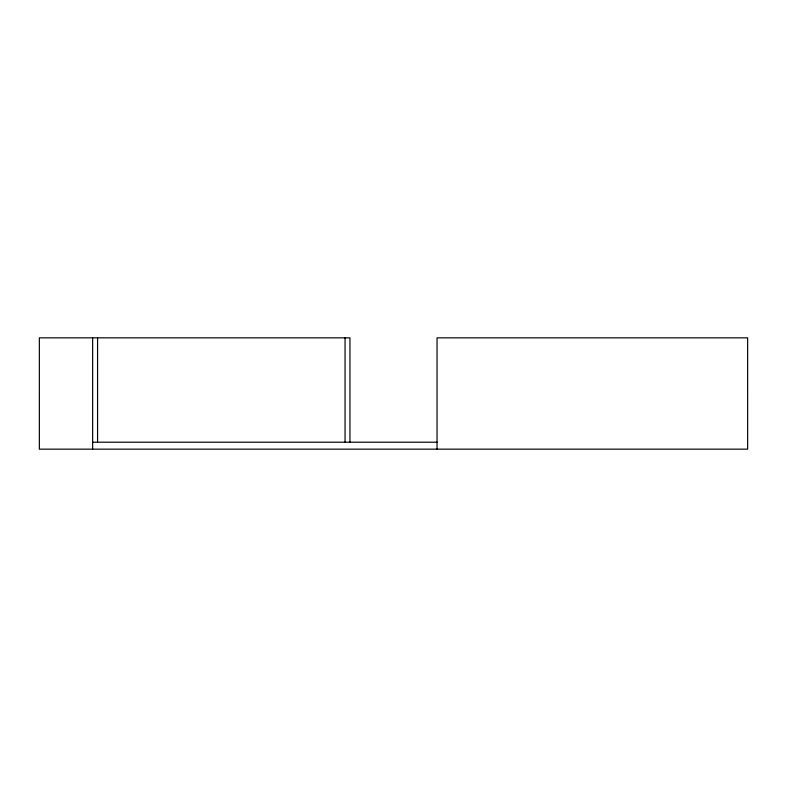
<?xml version="1.0" encoding="UTF-8"?>
<svg xmlns="http://www.w3.org/2000/svg" width="787" height="787" viewBox="0 0 787 787"><rect width="100%" height="100%" fill="white"/><g stroke="black" fill="none" stroke-linecap="round" stroke-linejoin="round"><path stroke-width="1.18" d="M92.64 442.205L437.041 442.205M437.041 449.161L437.041 337.839L747.64 337.839L747.65 449.161L39.36 449.161L39.35 337.839L349.959 337.839L349.959 442.205M345.05 337.839L345.05 442.205M97.568 337.839L97.568 442.205M92.64 337.839L92.64 449.161"/></g></svg>
